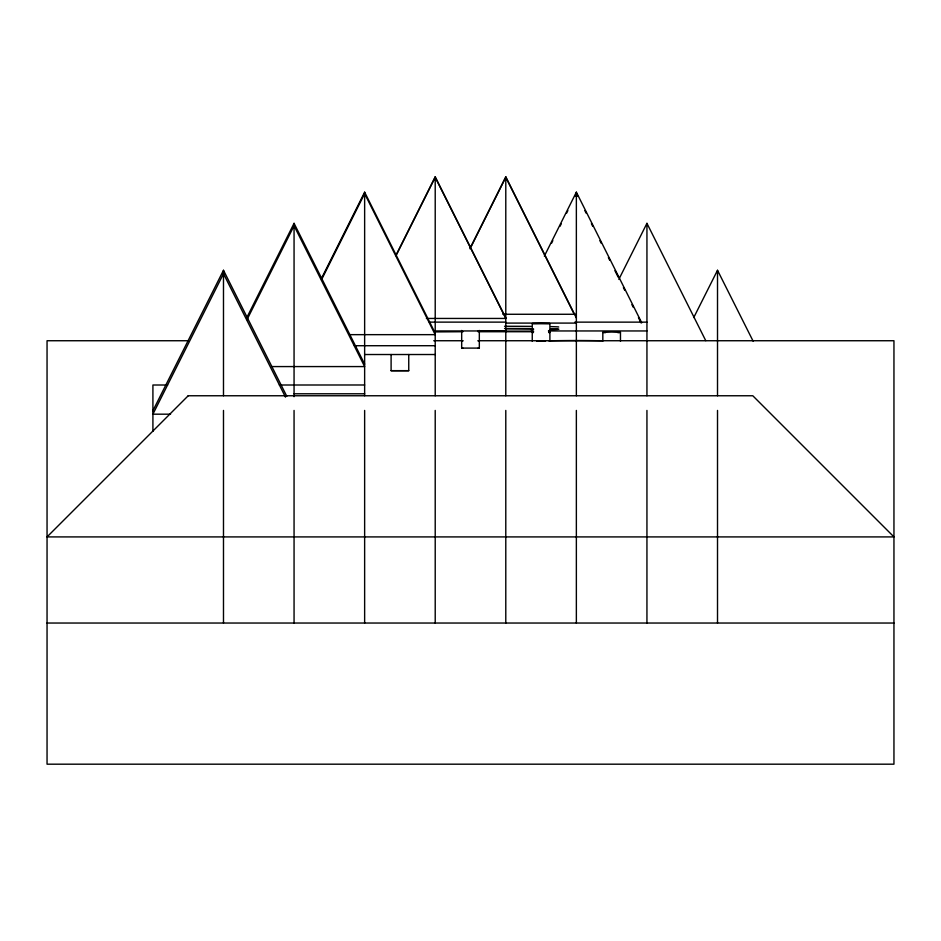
<?xml version="1.0" encoding="UTF-8"?>
<svg xmlns="http://www.w3.org/2000/svg" width="941" height="941" viewBox="0 0 941 941"><rect width="100%" height="100%" fill="white"/><g stroke="black" fill="none" stroke-linecap="round" stroke-linejoin="round"><path stroke-width="1.41" d="M247.013 317.199L294.062 223.323L364.637 364.132M247.013 319.634L294.062 225.758L364.637 366.578L272.008 366.578M321.504 278.348L364.637 192.164L435.213 333.185M321.504 279.806L364.637 193.623L435.213 334.655L349.934 334.655M396.655 253.917L435.213 176.814L505.788 317.952M396.008 255.717L435.213 177.308L505.788 318.446L426.391 318.446M469.841 248.695L505.788 176.814L576.362 317.952M471.159 246.566L505.788 177.308L574.398 314.517M544.345 256.14L576.362 192.164L641.715 322.739M551.532 243.249L552.837 240.637M560.024 226.275L561.33 223.664M566.564 213.207L567.87 210.596M575.057 196.234L576.362 193.623L577.668 196.234M618.837 279.383L646.938 223.323L705.75 340.666M152.912 410.758L223.488 270.279L286.805 396.326M693.764 317.54L717.513 270.279L753.129 341.171M391.103 354.522L391.103 370.683L408.747 370.683L408.747 354.522M408.747 370.683L391.103 370.683M602.828 341.23L602.828 332.42L611.65 332.044L620.472 332.42L620.472 341.23M620.472 332.42L617.884 332.679M532.253 341.23L532.253 323.575L541.075 323.457L549.897 323.575L549.897 341.23M461.678 330.456L461.678 348.099L462.854 348.041M479.322 330.456L479.322 348.099L461.678 348.099M533.429 332.232L532.253 332.42L533.429 332.596M548.721 332.596L549.897 332.42L548.721 332.232M462.219 341.183L462.49 341.277M478.781 341.265L478.51 341.171M549.085 330.514L549.356 330.42M530.736 329.573L533.547 329.515M478.028 331.138L533.547 331.138M462.972 331.726L435.213 331.914M533.547 331.726L478.028 331.726M536.664 341.113L545.486 341.113M502.847 314.27L576.362 314.27M429.331 322.128L505.788 322.128M574.892 322.14L646.938 322.14M505.788 323.092L576.362 323.092M435.213 330.95L505.788 330.95M548.427 330.95L646.938 330.95M188.2 340.736L47.05 340.736L47.05 764.186L893.95 764.186L893.95 340.736L477.852 340.736M433.742 340.736L463.148 340.736M354.345 345.723L435.213 345.712M364.637 354.522L435.213 354.522M167.616 385.01L152.912 385.01L152.912 431.354M279.359 385.01L364.637 384.987M294.062 393.785L364.637 393.785M170.556 414.181L152.912 414.181L223.488 273.69L285.488 397.114M47.05 623.036L893.95 623.036M505.788 328.738L533.547 328.927M478.146 348.041L479.322 348.099M605.416 332.679L602.828 332.42M549.897 323.575L532.253 323.575M584.855 210.596L586.161 213.207M591.395 223.664L592.701 226.275M599.888 240.637L601.193 243.249M608.38 257.611L609.686 260.222M614.92 270.667L618.19 277.195M623.413 287.64L624.718 290.251M631.905 304.625L633.211 307.236M638.445 317.682L641.056 322.904M717.513 270.279L717.513 395.761M717.513 410.429L717.513 623.036M646.938 223.323L646.938 395.761M646.938 410.429L646.938 623.036M576.362 192.164L576.362 395.761M576.362 410.429L576.362 623.036M505.788 176.814L505.788 395.761M505.788 410.429L505.788 623.036M435.213 176.814L435.213 395.761M435.213 410.429L435.213 623.036M364.637 192.164L364.637 395.761M364.637 410.429L364.637 623.036M294.062 223.323L294.062 396.679M294.062 410.429L294.062 623.036M223.488 270.279L223.488 395.761M223.488 410.429L223.488 623.036M548.838 340.854A52.931 2.2 0 0 1 601.746 340.807M504.552 326.28A52.931 0.729 0 0 1 531.171 326.374M551.003 326.633A52.931 0.729 0 0 1 558.707 326.998M551.003 328.844A52.931 0.729 0 0 1 549.85 329.632M504.552 328.491A52.931 0.729 0 0 1 531.171 328.585M188.2 395.761L47.05 536.911L893.95 536.911L752.8 395.761L188.2 395.761"/></g></svg>
